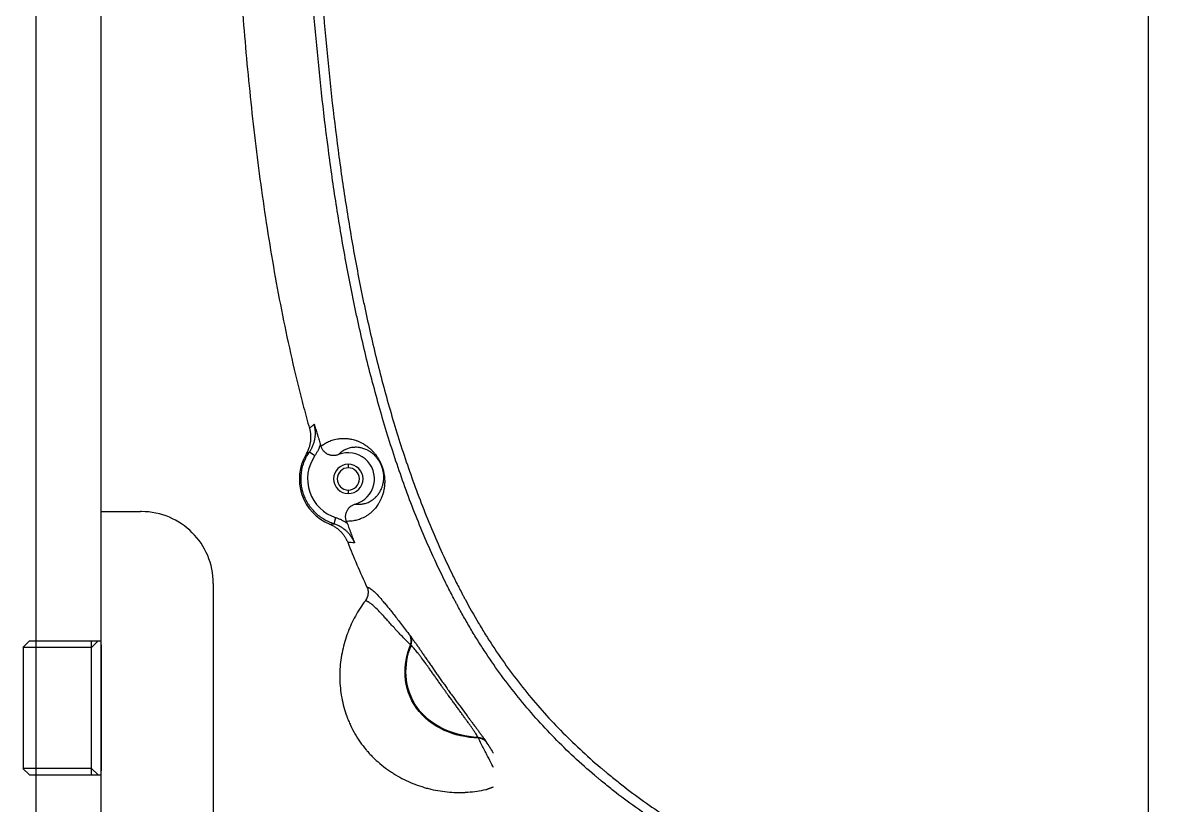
# Model space of a CAD drawing. Header units: millimetres. Extents: x -33000 to 294000, y 0 to 42408.
# Drawn here: x 136316.3 to 136490.8, y 18539.7 to 18659.3 of the extents above; entities that cross this region are included whole.
import ezdxf

# ---------------------------------------------------------------- set-up
doc = ezdxf.new("R2010")
doc.units = ezdxf.units.MM
doc.header["$LTSCALE"] = 50
doc.linetypes.add('DASHDOT', pattern=[22, 20, -1, 0, -1])
doc.layers.add('arch', color=8, linetype='Continuous')

msp = doc.modelspace()

# ---------------------------------------------------------------- linework, layer by layer
at = {"layer": 'arch'}
for p, q in [((136318.3, 20514.6), (136318.3, 18294.6)), ((136328.3, 18304.6), (136328.3, 19764.6)), ((136488.3, 19764.6), (136488.3, 18304.6))]:
    msp.add_line(p, q, dxfattribs=at)
at = {"layer": 'arch', "linetype": 'Continuous'}
for p, q in [((136360.13, 18593.73), (136360.95, 18593.16)), ((136366.05, 18591.85), (136366.05, 18591.3)), ((136366.05, 18587.9), (136366.05, 18587.35)), ((136363.87, 18582.72), (136364.17, 18583.68))]:
    msp.add_line(p, q, dxfattribs=at)
at = {"layer": 'arch', "linetype": 'DASHDOT'}
for p, q in [((136328.3, 18584.6), (136334.3, 18584.6)), ((136328.3, 18524.6), (136328.3, 18584.6)), ((136345.42, 18573.6), (136345.42, 18535.6)), ((136316.3, 18563.85), (136317.3, 18564.85)), ((136326.8, 18563.85), (136316.3, 18563.85)), ((136316.42, 18545.35), (136316.42, 18563.85)), ((136317.3, 18564.85), (136328.3, 18564.85)), ((136326.8, 18544.35), (136326.8, 18564.85)), ((136326.8, 18563.85), (136327.8, 18564.85)), ((136328.3, 18564.24), (136328.3, 18544.97)), ((136317.3, 18544.35), (136316.3, 18545.35)), ((136326.8, 18545.35), (136316.3, 18545.35)), ((136327.8, 18544.35), (136326.8, 18545.35)), ((136317.3, 18544.35), (136328.3, 18544.35))]:
    msp.add_line(p, q, dxfattribs=at)
at = {"layer": 'arch', "linetype": 'Continuous'}
for radius, start, end in [(4, 285.438, 112.0905), (7.48, 149.4671, 247.6557), (6.22, 145.1535, 252.4383), (2.25, 90, 270), (2.25, 270, 90), (1.7, 90, 270), (1.7, 270, 90)]:
    msp.add_arc((136366.05, 18589.6), radius, start, end, dxfattribs=at)
at = {"layer": 'arch', "linetype": 'DASHDOT'}
for centre, start in [((136334.3, 18573.6), 89.3526), ((136334.42, 18573.6), 0)]:
    msp.add_arc(centre, 11, start, 90, dxfattribs=at)
at = {"layer": 'arch', "linetype": 'Continuous'}
for centre, major_axis, ratio, start_param, end_param in [((136373.76, 18564.65), (-1.59, -1.21), 0.873482, 2.204426, 2.992704), ((136373.84, 18564.54), (-1.59, -1.21), 0.870637, 2.216695, 2.993954), ((136385.52, 18548.25), (1.66, 1.11), 0.873243, 0.157442, 0.851187), ((136385.61, 18548.11), (1.68, 1.09), 0.894464, 0.171508, 0.874223)]:
    msp.add_ellipse(centre, major_axis=major_axis, ratio=ratio, start_param=start_param, end_param=end_param, dxfattribs=at)
for points, knots in [([(136493.24, 18513.14), (136490.45, 18513.35), (136487.67, 18513.61), (136482.12, 18514.22), (136479.35, 18514.58), (136473.85, 18515.38), (136471.11, 18515.83), (136465.65, 18516.84), (136462.93, 18517.39), (136457.52, 18518.62), (136454.83, 18519.3), (136449.47, 18520.77), (136446.81, 18521.57), (136442.84, 18522.88), (136441.52, 18523.34), (136438.89, 18524.29), (136437.57, 18524.78), (136435.61, 18525.55), (136434.64, 18525.94), (136433.66, 18526.34), (136433.17, 18526.55), (136433.01, 18526.62), (136432.69, 18526.75), (136431.23, 18527.38), (136429.78, 18528.02), (136427.24, 18529.2), (136424.72, 18530.43), (136421.02, 18532.39), (136418.6, 18533.78), (136416.2, 18535.22), (136415.02, 18535.96), (136412.68, 18537.49), (136411.53, 18538.27), (136409.25, 18539.9), (136408.12, 18540.73), (136406.46, 18542.03), (136405.63, 18542.69), (136404.68, 18543.47), (136404.27, 18543.81), (136404, 18544.04), (136403.87, 18544.15), (136402.66, 18545.18), (136401.6, 18546.11), (136399.55, 18548.02), (136398.55, 18549), (136396.6, 18550.99), (136395.65, 18552.01), (136393.8, 18554.08), (136392.91, 18555.14), (136391.16, 18557.3), (136390.31, 18558.4), (136388.67, 18560.64), (136387.87, 18561.78), (136386.72, 18563.52), (136386.34, 18564.11), (136385.6, 18565.29), (136385.23, 18565.89), (136384.52, 18567.09), (136384.16, 18567.7), (136383.47, 18568.92), (136383.13, 18569.54), (136382.71, 18570.32), (136382.63, 18570.47), (136382.46, 18570.78), (136382.38, 18570.94), (136382.13, 18571.41), (136381.64, 18572.34), (136381.16, 18573.29), (136380.22, 18575.17), (136379.62, 18576.44), (136378.46, 18578.99), (136377.9, 18580.27), (136376.28, 18584.14), (136375.29, 18586.74), (136373.42, 18591.99), (136372.56, 18594.64), (136370.94, 18599.98), (136370.2, 18602.67), (136368.8, 18608.08), (136368.16, 18610.81), (136367.4, 18614.23), (136367.18, 18615.26), (136366.97, 18616.29), (136366.82, 18616.97), (136366.75, 18617.32), (136366.4, 18619.04), (136366.14, 18620.41), (136365.36, 18624.54), (136364.89, 18627.3), (136364.01, 18632.8), (136363.6, 18635.56), (136362.48, 18643.82), (136361.86, 18649.34), (136361.06, 18657.61), (136360.82, 18660.37), (136360.39, 18665.89), (136360.2, 18668.65), (136359.69, 18676.93), (136359.21, 18687.97), (136359.07, 18699.03), (136359.06, 18710.08), (136359.14, 18715.61), (136359.45, 18726.68), (136359.69, 18732.21), (136360.19, 18740.52), (136360.38, 18743.29), (136360.82, 18748.82), (136361.06, 18751.59), (136361.59, 18757.13), (136361.88, 18759.9), (136362.36, 18764.06), (136362.53, 18765.45), (136362.87, 18768.22), (136363.05, 18769.61), (136364, 18776.54), (136364.87, 18782.06), (136366.42, 18790.28), (136366.97, 18793.01), (136368.17, 18798.45), (136368.81, 18801.17), (136370.2, 18806.56), (136370.95, 18809.25), (136372.57, 18814.6), (136373.43, 18817.26), (136374.49, 18820.23), (136374.61, 18820.56), (136374.85, 18821.22), (136374.97, 18821.55), (136375.33, 18822.54), (136376.08, 18824.5), (136376.86, 18826.45), (136378.48, 18830.31), (136379.63, 18832.85), (136381.18, 18835.96), (136381.49, 18836.58), (136382.13, 18837.82), (136382.46, 18838.43), (136383.45, 18840.27), (136384.14, 18841.48), (136385.21, 18843.27), (136385.57, 18843.87), (136386.31, 18845.05), (136386.69, 18845.64), (136387.84, 18847.39), (136388.64, 18848.54), (136389.89, 18850.24), (136390.31, 18850.8), (136390.85, 18851.5), (136390.96, 18851.64), (136391.17, 18851.92), (136391.5, 18852.33), (136392.71, 18853.84), (136393.85, 18855.18), (136395.71, 18857.26), (136396.66, 18858.28), (136398.6, 18860.26), (136399.6, 18861.23), (136401.63, 18863.12), (136402.66, 18864.04), (136404.78, 18865.84), (136405.85, 18866.71), (136408.04, 18868.42), (136409.16, 18869.25), (136411.43, 18870.87), (136412.58, 18871.66), (136414.33, 18872.81), (136415.22, 18873.37), (136416.26, 18874.02), (136416.71, 18874.3), (136417.01, 18874.48), (136417.16, 18874.57), (136418.52, 18875.39), (136419.74, 18876.09), (136422.19, 18877.44), (136424.65, 18878.75), (136427.16, 18879.97), (136430.94, 18881.73), (136433.49, 18882.82), (136438.65, 18884.86), (136441.26, 18885.8), (136446.54, 18887.55), (136449.2, 18888.36), (136453.23, 18889.48), (136454.58, 18889.84), (136456.62, 18890.35), (136457.3, 18890.52), (136458.32, 18890.76), (136458.66, 18890.84), (136459.34, 18891), (136461.05, 18891.4), (136462.76, 18891.77), (136464.82, 18892.19), (136465.51, 18892.33), (136466.88, 18892.6), (136467.57, 18892.73), (136471.01, 18893.37), (136473.78, 18893.82), (136479.31, 18894.63), (136482.09, 18894.98), (136486.27, 18895.44), (136487.66, 18895.59), (136490.45, 18895.85), (136491.85, 18895.97), (136493.24, 18896.08)], [0, 0, 0, 0, 0.015625, 0.015625, 0.03125, 0.03125, 0.046875, 0.046875, 0.0625, 0.0625, 0.078125, 0.078125, 0.09375, 0.09375, 0.101562, 0.101562, 0.109375, 0.109375, 0.113281, 0.115234, 0.115234, 0.116211, 0.116211, 0.117187, 0.125, 0.125, 0.132812, 0.140625, 0.148437, 0.148437, 0.15625, 0.15625, 0.164062, 0.164062, 0.171875, 0.171875, 0.175781, 0.177734, 0.178711, 0.178711, 0.179687, 0.179687, 0.1875, 0.1875, 0.195312, 0.195312, 0.203125, 0.203125, 0.210937, 0.210937, 0.21875, 0.21875, 0.226562, 0.226562, 0.230469, 0.230469, 0.234375, 0.234375, 0.238281, 0.238281, 0.242187, 0.242187, 0.243164, 0.243164, 0.244141, 0.244141, 0.246094, 0.25, 0.25, 0.257812, 0.257812, 0.265625, 0.265625, 0.28125, 0.28125, 0.296875, 0.296875, 0.3125, 0.3125, 0.328125, 0.328125, 0.332031, 0.333984, 0.333984, 0.335937, 0.335937, 0.34375, 0.34375, 0.359375, 0.359375, 0.375, 0.375, 0.40625, 0.40625, 0.421875, 0.421875, 0.4375, 0.4375, 0.46875, 0.5, 0.5, 0.53125, 0.53125, 0.5625, 0.5625, 0.578125, 0.578125, 0.59375, 0.59375, 0.609375, 0.609375, 0.617187, 0.617187, 0.625, 0.625, 0.65625, 0.65625, 0.671875, 0.671875, 0.6875, 0.6875, 0.703125, 0.703125, 0.71875, 0.71875, 0.720703, 0.720703, 0.722656, 0.722656, 0.726562, 0.734375, 0.734375, 0.75, 0.75, 0.753906, 0.753906, 0.757812, 0.757812, 0.765625, 0.765625, 0.769531, 0.769531, 0.773437, 0.773437, 0.78125, 0.78125, 0.785156, 0.785156, 0.786133, 0.786133, 0.787109, 0.789062, 0.796875, 0.796875, 0.804687, 0.804687, 0.8125, 0.8125, 0.820312, 0.820312, 0.828125, 0.828125, 0.835937, 0.835937, 0.84375, 0.84375, 0.847656, 0.849609, 0.850586, 0.850586, 0.851562, 0.851562, 0.859375, 0.859375, 0.867187, 0.875, 0.875, 0.890625, 0.890625, 0.90625, 0.90625, 0.921875, 0.921875, 0.929687, 0.929687, 0.933594, 0.933594, 0.935547, 0.935547, 0.9375, 0.945312, 0.945312, 0.949219, 0.949219, 0.953125, 0.953125, 0.96875, 0.96875, 0.984375, 0.984375, 0.992187, 0.992187, 1, 1, 1, 1]), ([(136493.36, 18894.58), (136490.59, 18894.37), (136487.82, 18894.11), (136482.31, 18893.5), (136479.56, 18893.15), (136474.08, 18892.35), (136471.35, 18891.91), (136465.91, 18890.9), (136463.2, 18890.35), (136457.8, 18889.12), (136455.11, 18888.44), (136451.09, 18887.33), (136449.76, 18886.95), (136448.09, 18886.44), (136447.76, 18886.34), (136447.09, 18886.14), (136446.1, 18885.82), (136445.11, 18885.5), (136441.81, 18884.41), (136439.2, 18883.47), (136434.04, 18881.44), (136431.5, 18880.35), (136427.74, 18878.59), (136425.25, 18877.38), (136422.79, 18876.08), (136420.36, 18874.73), (136419.16, 18874.03), (136417.81, 18873.22), (136417.66, 18873.13), (136417.36, 18872.95), (136416.92, 18872.68), (136415.88, 18872.03), (136415.01, 18871.47), (136413.27, 18870.33), (136412.13, 18869.54), (136409.88, 18867.94), (136408.78, 18867.11), (136406.61, 18865.41), (136405.54, 18864.54), (136403.45, 18862.76), (136402.43, 18861.84), (136400.42, 18859.96), (136399.44, 18859), (136397.51, 18857.03), (136396.57, 18856.02), (136394.73, 18853.94), (136393.84, 18852.88), (136392.74, 18851.52), (136392.53, 18851.25), (136392.2, 18850.83), (136392.1, 18850.7), (136391.88, 18850.42), (136391.35, 18849.73), (136390.83, 18849.03), (136389.6, 18847.34), (136388.81, 18846.19), (136387.3, 18843.87), (136386.57, 18842.7), (136385.17, 18840.32), (136384.5, 18839.11), (136383.19, 18836.68), (136382.56, 18835.46), (136380.74, 18831.74), (136379.6, 18829.22), (136378.01, 18825.39), (136377.24, 18823.45), (136376.51, 18821.5), (136376.21, 18820.68), (136376.15, 18820.52), (136376.03, 18820.19), (136375.86, 18819.7), (136375.68, 18819.21), (136374.65, 18816.26), (136373.79, 18813.62), (136372.2, 18808.32), (136371.47, 18805.65), (136370.1, 18800.29), (136369.47, 18797.6), (136368.29, 18792.21), (136367.75, 18789.5), (136366.74, 18784.06), (136366.03, 18779.97), (136365.3, 18775.17), (136364.96, 18772.77), (136364.81, 18771.74), (136364.72, 18771.05), (136364.67, 18770.71), (136364.26, 18767.62), (136363.58, 18762.12), (136363, 18756.63), (136362.48, 18751.13), (136362.24, 18748.39), (136361.81, 18742.9), (136361.63, 18740.15), (136361.13, 18731.92), (136360.9, 18726.43), (136360.59, 18715.46), (136360.52, 18709.98), (136360.52, 18699.02), (136360.59, 18693.54), (136360.9, 18682.58), (136361.14, 18677.11), (136361.64, 18668.89), (136361.83, 18666.16), (136362.25, 18660.69), (136362.49, 18657.95), (136363.28, 18649.75), (136363.89, 18644.28), (136365, 18636.09), (136365.4, 18633.35), (136366.27, 18627.89), (136366.73, 18625.16), (136367.5, 18621.07), (136367.76, 18619.71), (136368.1, 18618), (136368.17, 18617.66), (136368.31, 18616.98), (136368.53, 18615.96), (136369.33, 18612.22), (136370.12, 18608.84), (136371.49, 18603.47), (136372.23, 18600.8), (136373.82, 18595.5), (136374.67, 18592.88), (136376.51, 18587.66), (136377.49, 18585.08), (136379.08, 18581.24), (136380.18, 18578.7), (136381.37, 18576.18), (136382.29, 18574.31), (136382.76, 18573.37), (136383.33, 18572.29), (136383.57, 18571.82), (136383.74, 18571.52), (136383.82, 18571.36), (136384.56, 18569.97), (136385.25, 18568.76), (136386.31, 18566.96), (136386.67, 18566.37), (136387.4, 18565.19), (136387.77, 18564.61), (136388.91, 18562.87), (136389.7, 18561.74), (136391.32, 18559.51), (136392.16, 18558.42), (136393.88, 18556.27), (136394.77, 18555.22), (136396.6, 18553.16), (136397.54, 18552.15), (136399.47, 18550.18), (136400.46, 18549.21), (136402.49, 18547.31), (136403.53, 18546.38), (136404.73, 18545.36), (136404.87, 18545.25), (136405.13, 18545.02), (136405.27, 18544.91), (136405.67, 18544.57), (136406.48, 18543.91), (136407.3, 18543.26), (136408.95, 18541.97), (136410.07, 18541.14), (136412.33, 18539.53), (136413.47, 18538.75), (136415.79, 18537.23), (136416.96, 18536.5), (136419.34, 18535.07), (136421.73, 18533.69), (136425.41, 18531.75), (136427.91, 18530.54), (136430.43, 18529.37), (136431.7, 18528.8), (136433.15, 18528.18), (136433.31, 18528.11), (136433.63, 18527.98), (136433.79, 18527.91), (136434.27, 18527.71), (136435.24, 18527.31), (136436.21, 18526.92), (136438.16, 18526.16), (136439.46, 18525.67), (136442.07, 18524.73), (136443.37, 18524.28), (136447.31, 18522.98), (136449.95, 18522.19), (136455.26, 18520.73), (136457.93, 18520.06), (136463.3, 18518.85), (136465.99, 18518.29), (136471.41, 18517.3), (136474.13, 18516.85), (136479.59, 18516.06), (136482.33, 18515.71), (136487.83, 18515.1), (136490.59, 18514.84), (136493.36, 18514.63)], [0, 0, 0, 0, 0.015625, 0.015625, 0.03125, 0.03125, 0.046875, 0.046875, 0.0625, 0.0625, 0.078125, 0.078125, 0.085938, 0.085938, 0.087891, 0.087891, 0.089844, 0.09375, 0.09375, 0.109375, 0.109375, 0.125, 0.125, 0.132812, 0.140625, 0.140625, 0.148437, 0.148437, 0.149414, 0.149414, 0.150391, 0.152344, 0.15625, 0.15625, 0.164062, 0.164062, 0.171875, 0.171875, 0.179687, 0.179687, 0.1875, 0.1875, 0.195312, 0.195312, 0.203125, 0.203125, 0.210938, 0.210938, 0.212891, 0.212891, 0.213867, 0.213867, 0.214844, 0.21875, 0.21875, 0.226563, 0.226563, 0.234375, 0.234375, 0.242188, 0.242188, 0.25, 0.25, 0.265625, 0.265625, 0.273438, 0.277344, 0.277344, 0.27832, 0.27832, 0.279297, 0.28125, 0.28125, 0.296875, 0.296875, 0.3125, 0.3125, 0.328125, 0.328125, 0.34375, 0.34375, 0.359375, 0.367188, 0.371094, 0.373047, 0.373047, 0.375, 0.375, 0.390625, 0.40625, 0.40625, 0.421875, 0.421875, 0.4375, 0.4375, 0.46875, 0.46875, 0.5, 0.5, 0.53125, 0.53125, 0.5625, 0.5625, 0.578125, 0.578125, 0.59375, 0.59375, 0.625, 0.625, 0.640625, 0.640625, 0.65625, 0.65625, 0.664063, 0.664063, 0.666016, 0.666016, 0.667969, 0.671875, 0.6875, 0.6875, 0.703125, 0.703125, 0.71875, 0.71875, 0.734375, 0.734375, 0.742188, 0.75, 0.75, 0.753906, 0.755859, 0.756836, 0.756836, 0.757813, 0.757813, 0.765625, 0.765625, 0.769531, 0.769531, 0.773438, 0.773438, 0.78125, 0.78125, 0.789063, 0.789063, 0.796875, 0.796875, 0.804688, 0.804688, 0.8125, 0.8125, 0.820313, 0.820313, 0.821289, 0.821289, 0.822266, 0.822266, 0.824219, 0.828125, 0.828125, 0.835938, 0.835938, 0.84375, 0.84375, 0.851563, 0.851563, 0.859375, 0.867188, 0.875, 0.875, 0.882813, 0.882813, 0.883789, 0.883789, 0.884766, 0.884766, 0.886719, 0.890625, 0.890625, 0.898438, 0.898438, 0.90625, 0.90625, 0.921875, 0.921875, 0.9375, 0.9375, 0.953125, 0.953125, 0.96875, 0.96875, 0.984375, 0.984375, 1, 1, 1, 1]), ([(136360.11, 18811.9), (136359.81, 18810.81), (136359.51, 18809.72), (136358.93, 18807.53), (136358.66, 18806.43), (136357.84, 18803.14), (136357.33, 18800.94), (136356.38, 18796.53), (136355.93, 18794.32), (136355.08, 18789.9), (136354.29, 18785.47), (136353.59, 18781.02), (136352.93, 18776.57), (136352.62, 18774.34), (136351.75, 18767.65), (136351.25, 18763.18), (136350.59, 18756.46), (136350.38, 18754.22), (136350, 18749.73), (136349.83, 18747.49), (136349.51, 18742.99), (136349.36, 18740.74), (136349.1, 18736.24), (136348.98, 18733.98), (136348.83, 18730.6), (136348.79, 18729.47), (136348.7, 18727.21), (136348.66, 18726.09), (136348.55, 18722.7), (136348.49, 18720.44), (136348.42, 18717.05), (136348.4, 18715.92), (136348.36, 18713.66), (136348.32, 18710.28), (136348.3, 18706.89), (136348.3, 18700.11), (136348.34, 18695.6), (136348.49, 18688.83), (136348.55, 18686.57), (136348.69, 18682.06), (136348.87, 18677.54), (136349.1, 18673.03), (136349.29, 18669.65), (136349.36, 18668.52), (136349.51, 18666.27), (136349.58, 18665.14), (136349.82, 18661.76), (136350, 18659.51), (136350.38, 18655.02), (136350.59, 18652.77), (136351.25, 18646.05), (136351.75, 18641.57), (136352.62, 18634.87), (136352.93, 18632.64), (136353.59, 18628.19), (136354.29, 18623.74), (136355.08, 18619.31), (136355.93, 18614.89), (136356.38, 18612.68), (136357.34, 18608.27), (136357.84, 18606.07), (136358.66, 18602.78), (136358.94, 18601.68), (136359.51, 18599.49), (136359.81, 18598.4), (136360.12, 18597.31)], [0, 0, 0, 0, 0.015625, 0.015625, 0.03125, 0.03125, 0.0625, 0.0625, 0.09375, 0.09375, 0.125, 0.15625, 0.15625, 0.1875, 0.1875, 0.25, 0.25, 0.28125, 0.28125, 0.3125, 0.3125, 0.34375, 0.34375, 0.375, 0.375, 0.390625, 0.390625, 0.40625, 0.40625, 0.4375, 0.4375, 0.453125, 0.453125, 0.46875, 0.5, 0.5, 0.5625, 0.5625, 0.59375, 0.59375, 0.625, 0.65625, 0.65625, 0.671875, 0.671875, 0.6875, 0.6875, 0.71875, 0.71875, 0.75, 0.75, 0.8125, 0.8125, 0.84375, 0.84375, 0.875, 0.90625, 0.90625, 0.9375, 0.9375, 0.96875, 0.96875, 0.984375, 0.984375, 1, 1, 1, 1]), ([(136360.12, 18597.31), (136360.16, 18597.14), (136360.2, 18596.98), (136360.26, 18596.65), (136360.3, 18596.31), (136360.3, 18595.98), (136360.3, 18595.77), (136360.3, 18595.73), (136360.29, 18595.64), (136360.29, 18595.6), (136360.28, 18595.47), (136360.27, 18595.39), (136360.24, 18595.14), (136360.18, 18594.81), (136360.08, 18594.49), (136360, 18594.25), (136359.97, 18594.17), (136359.92, 18594.05), (136359.91, 18594.01), (136359.87, 18593.93), (136359.86, 18593.89), (136359.77, 18593.7), (136359.69, 18593.55), (136359.6, 18593.41)], [0, 0, 0, 0, 0.125, 0.125, 0.25, 0.375, 0.375, 0.40625, 0.40625, 0.4375, 0.4375, 0.5, 0.5, 0.625, 0.75, 0.75, 0.8125, 0.8125, 0.84375, 0.84375, 0.875, 0.875, 1, 1, 1, 1]), ([(136360.12, 18597.31), (136360.18, 18597.37), (136360.24, 18597.43), (136360.36, 18597.54), (136360.42, 18597.59), (136360.6, 18597.75), (136360.72, 18597.85), (136360.84, 18597.95)], [0, 0, 0, 0, 0.25, 0.25, 0.5, 0.5, 1, 1, 1, 1]), ([(136360.13, 18593.73), (136360.23, 18593.88), (136360.33, 18594.04), (136360.5, 18594.36), (136360.58, 18594.52), (136360.72, 18594.86), (136360.78, 18595.04), (136360.85, 18595.26), (136360.86, 18595.31), (136360.88, 18595.4), (136360.91, 18595.53), (136360.94, 18595.67), (136360.99, 18595.94), (136361.01, 18596.12), (136361.03, 18596.49), (136361.03, 18596.67), (136361.02, 18596.9), (136361.01, 18596.95), (136361.01, 18597.04), (136360.99, 18597.18), (136360.97, 18597.32), (136360.93, 18597.59), (136360.89, 18597.77), (136360.84, 18597.95)], [0, 0, 0, 0, 0.125, 0.125, 0.25, 0.25, 0.375, 0.375, 0.40625, 0.40625, 0.4375, 0.5, 0.5, 0.625, 0.625, 0.75, 0.75, 0.78125, 0.78125, 0.8125, 0.875, 0.875, 1, 1, 1, 1]), ([(136360.84, 18597.95), (136360.84, 18597.93), (136360.85, 18597.92), (136360.86, 18597.89), (136360.87, 18597.84), (136360.9, 18597.74), (136360.93, 18597.64), (136360.99, 18597.46), (136361.03, 18597.34), (136361.14, 18596.97), (136361.22, 18596.72), (136361.32, 18596.4), (136361.34, 18596.34), (136361.38, 18596.21), (136361.4, 18596.15), (136361.46, 18595.95), (136361.5, 18595.83), (136361.58, 18595.56), (136361.62, 18595.43), (136361.7, 18595.17), (136361.74, 18595.03), (136361.78, 18594.9)], [0, 0, 0, 0, 0.015625, 0.015625, 0.03125, 0.0625, 0.125, 0.125, 0.25, 0.25, 0.5, 0.5, 0.5625, 0.5625, 0.625, 0.625, 0.75, 0.75, 0.875, 0.875, 1, 1, 1, 1]), ([(136361.88, 18594.58), (136361.96, 18594.65), (136362.05, 18594.72), (136362.24, 18594.85), (136362.33, 18594.91), (136362.52, 18595.03), (136362.62, 18595.09), (136362.83, 18595.2), (136362.93, 18595.25), (136363.15, 18595.35), (136363.27, 18595.4), (136363.51, 18595.49), (136363.63, 18595.53), (136363.89, 18595.61), (136364.03, 18595.65), (136364.31, 18595.71), (136364.46, 18595.73), (136364.7, 18595.76), (136364.78, 18595.77), (136364.94, 18595.79), (136365.03, 18595.79), (136365.29, 18595.8), (136365.47, 18595.8), (136365.76, 18595.78), (136365.86, 18595.77), (136366.06, 18595.75), (136366.16, 18595.74), (136366.38, 18595.7), (136366.49, 18595.68), (136366.72, 18595.63), (136366.84, 18595.6), (136367.08, 18595.53), (136367.21, 18595.49), (136367.4, 18595.42), (136367.47, 18595.39), (136367.61, 18595.34), (136367.68, 18595.31), (136367.89, 18595.21), (136368.03, 18595.14), (136368.26, 18595.02), (136368.34, 18594.97), (136368.5, 18594.87), (136368.58, 18594.82), (136368.75, 18594.71), (136368.84, 18594.65), (136369.01, 18594.52), (136369.1, 18594.45), (136369.24, 18594.34), (136369.29, 18594.29), (136369.39, 18594.21), (136369.43, 18594.17), (136369.53, 18594.07), (136369.58, 18594.03), (136369.69, 18593.92), (136369.74, 18593.87), (136369.82, 18593.78), (136369.85, 18593.76), (136369.9, 18593.69), (136369.93, 18593.66), (136370.01, 18593.57), (136370.07, 18593.5), (136370.19, 18593.35), (136370.25, 18593.28), (136370.34, 18593.15), (136370.37, 18593.1), (136370.44, 18593.01), (136370.47, 18592.96), (136370.54, 18592.86), (136370.57, 18592.81), (136370.64, 18592.7), (136370.68, 18592.64), (136370.75, 18592.51), (136370.79, 18592.44), (136370.83, 18592.36), (136370.84, 18592.34), (136370.86, 18592.3), (136370.87, 18592.28), (136370.9, 18592.22), (136370.92, 18592.18), (136370.96, 18592.1), (136370.98, 18592.06), (136371.02, 18591.97), (136371.04, 18591.93), (136371.07, 18591.86), (136371.08, 18591.83), (136371.1, 18591.78), (136371.11, 18591.76), (136371.14, 18591.68), (136371.16, 18591.63), (136371.19, 18591.55), (136371.2, 18591.53), (136371.22, 18591.47), (136371.23, 18591.45), (136371.26, 18591.36), (136371.3, 18591.26), (136371.33, 18591.15), (136371.35, 18591.08), (136371.35, 18591.07), (136371.36, 18591.04), (136371.37, 18591), (136371.38, 18590.97), (136371.4, 18590.89), (136371.42, 18590.84), (136371.43, 18590.77), (136371.44, 18590.74), (136371.45, 18590.7), (136371.45, 18590.67), (136371.47, 18590.61), (136371.48, 18590.56), (136371.5, 18590.48), (136371.5, 18590.43), (136371.53, 18590.31), (136371.54, 18590.24), (136371.55, 18590.15), (136371.55, 18590.13), (136371.56, 18590.09), (136371.56, 18590.07), (136371.57, 18590.02), (136371.57, 18589.99), (136371.58, 18589.89), (136371.59, 18589.82), (136371.6, 18589.7), (136371.6, 18589.65), (136371.61, 18589.53), (136371.61, 18589.48), (136371.62, 18589.37), (136371.62, 18589.32), (136371.62, 18589.18), (136371.62, 18589.08), (136371.61, 18588.95), (136371.61, 18588.91), (136371.61, 18588.82), (136371.61, 18588.78), (136371.6, 18588.66), (136371.59, 18588.58), (136371.57, 18588.43), (136371.57, 18588.36), (136371.54, 18588.16), (136371.52, 18588.03), (136371.47, 18587.79), (136371.44, 18587.68), (136371.39, 18587.46), (136371.36, 18587.36), (136371.3, 18587.17), (136371.27, 18587.08), (136371.21, 18586.9), (136371.18, 18586.82), (136371.11, 18586.66), (136371.08, 18586.58), (136371.01, 18586.43), (136370.98, 18586.36), (136370.91, 18586.22), (136370.87, 18586.15), (136370.77, 18585.96), (136370.7, 18585.84), (136370.55, 18585.62), (136370.48, 18585.52), (136370.34, 18585.32), (136370.27, 18585.23), (136370.12, 18585.05), (136370.05, 18584.97), (136369.91, 18584.82), (136369.84, 18584.74), (136369.69, 18584.6), (136369.62, 18584.54), (136369.41, 18584.35), (136369.27, 18584.24), (136368.99, 18584.04), (136368.86, 18583.95), (136368.59, 18583.79), (136368.45, 18583.72), (136368.19, 18583.6), (136368.06, 18583.54), (136367.81, 18583.44), (136367.68, 18583.39), (136367.43, 18583.32), (136367.31, 18583.29), (136367.07, 18583.23), (136366.95, 18583.2), (136366.71, 18583.17), (136366.47, 18583.13), (136366.12, 18583.11), (136365.89, 18583.11), (136365.77, 18583.11)], [0, 0, 0, 0, 0.03125, 0.03125, 0.0625, 0.0625, 0.09375, 0.09375, 0.125, 0.125, 0.15625, 0.15625, 0.1875, 0.1875, 0.21875, 0.21875, 0.25, 0.25, 0.265625, 0.265625, 0.28125, 0.28125, 0.3125, 0.3125, 0.328125, 0.328125, 0.34375, 0.34375, 0.359375, 0.359375, 0.375, 0.375, 0.390625, 0.390625, 0.398438, 0.398438, 0.40625, 0.40625, 0.421875, 0.421875, 0.429688, 0.429688, 0.4375, 0.4375, 0.445313, 0.445313, 0.453125, 0.453125, 0.457031, 0.457031, 0.460938, 0.460938, 0.464844, 0.464844, 0.46875, 0.46875, 0.470703, 0.470703, 0.472656, 0.472656, 0.476563, 0.476563, 0.480469, 0.480469, 0.482422, 0.482422, 0.484375, 0.484375, 0.486328, 0.486328, 0.488281, 0.488281, 0.490234, 0.490234, 0.490723, 0.490723, 0.491211, 0.491211, 0.492188, 0.492188, 0.493164, 0.493164, 0.494141, 0.494141, 0.494629, 0.494629, 0.495117, 0.495117, 0.496094, 0.496094, 0.496582, 0.496582, 0.49707, 0.49707, 0.498047, 0.499023, 0.499023, 0.499268, 0.499268, 0.499512, 0.5, 0.5, 0.500977, 0.500977, 0.501465, 0.501465, 0.501953, 0.501953, 0.50293, 0.50293, 0.503906, 0.503906, 0.505859, 0.505859, 0.506348, 0.506348, 0.506836, 0.506836, 0.507813, 0.507813, 0.509766, 0.509766, 0.511719, 0.511719, 0.513672, 0.513672, 0.515625, 0.515625, 0.519531, 0.519531, 0.521484, 0.521484, 0.523438, 0.523438, 0.527344, 0.527344, 0.53125, 0.53125, 0.539063, 0.539063, 0.546875, 0.546875, 0.554688, 0.554688, 0.5625, 0.5625, 0.570313, 0.570313, 0.578125, 0.578125, 0.585938, 0.585938, 0.59375, 0.59375, 0.609375, 0.609375, 0.625, 0.625, 0.640625, 0.640625, 0.65625, 0.65625, 0.671875, 0.671875, 0.6875, 0.6875, 0.71875, 0.71875, 0.75, 0.75, 0.78125, 0.78125, 0.8125, 0.8125, 0.84375, 0.84375, 0.875, 0.875, 0.90625, 0.90625, 0.9375, 0.96875, 1, 1, 1, 1]), ([(136363.87, 18582.72), (136363.6, 18582.81), (136363.34, 18582.91), (136362.83, 18583.14), (136362.58, 18583.27), (136362.22, 18583.49), (136362.1, 18583.56), (136361.92, 18583.68), (136361.87, 18583.72), (136361.75, 18583.81), (136361.69, 18583.85), (136361.41, 18584.06), (136361.2, 18584.25), (136360.8, 18584.64), (136360.61, 18584.85), (136360.35, 18585.18), (136360.26, 18585.29), (136360.14, 18585.46), (136360.1, 18585.52), (136360.02, 18585.64), (136359.98, 18585.7), (136359.79, 18586), (136359.66, 18586.24), (136359.41, 18586.75), (136359.31, 18587.01), (136359.17, 18587.41), (136359.13, 18587.54), (136359.07, 18587.75), (136359.06, 18587.81), (136359.02, 18587.95), (136359.01, 18588.02), (136358.93, 18588.37), (136358.89, 18588.64), (136358.84, 18589.2), (136358.83, 18589.48), (136358.84, 18589.9), (136358.84, 18590.04), (136358.86, 18590.22), (136358.86, 18590.26), (136358.87, 18590.33), (136358.88, 18590.43), (136358.89, 18590.54), (136358.94, 18590.89), (136359.05, 18591.44), (136359.22, 18591.97), (136359.35, 18592.3), (136359.38, 18592.36), (136359.43, 18592.49), (136359.46, 18592.56), (136359.55, 18592.75), (136359.62, 18592.88), (136359.82, 18593.25), (136359.96, 18593.49), (136360.13, 18593.73)], [0, 0, 0, 0, 0.0625, 0.0625, 0.125, 0.125, 0.15625, 0.15625, 0.171875, 0.171875, 0.1875, 0.1875, 0.25, 0.25, 0.3125, 0.3125, 0.34375, 0.34375, 0.359375, 0.359375, 0.375, 0.375, 0.4375, 0.4375, 0.5, 0.5, 0.53125, 0.53125, 0.546875, 0.546875, 0.5625, 0.5625, 0.625, 0.625, 0.6875, 0.6875, 0.71875, 0.71875, 0.726562, 0.726562, 0.734375, 0.75, 0.75, 0.8125, 0.875, 0.875, 0.890625, 0.890625, 0.90625, 0.90625, 0.9375, 0.9375, 1, 1, 1, 1]), ([(136360.13, 18593.73), (136360.04, 18593.68), (136359.95, 18593.63), (136359.82, 18593.55), (136359.78, 18593.53), (136359.69, 18593.47), (136359.65, 18593.44), (136359.6, 18593.41)], [0, 0, 0, 0, 0.5, 0.5, 0.75, 0.75, 1, 1, 1, 1]), ([(136364.54, 18593.31), (136364.48, 18593.28), (136364.35, 18593.24), (136364.15, 18593.19), (136364.01, 18593.17), (136363.9, 18593.17), (136363.87, 18593.16), (136363.8, 18593.16), (136363.77, 18593.16), (136363.66, 18593.17), (136363.52, 18593.18), (136363.39, 18593.2), (136363.29, 18593.23), (136363.25, 18593.24), (136363.19, 18593.26), (136363.15, 18593.27), (136363.06, 18593.3), (136362.93, 18593.35), (136362.81, 18593.42), (136362.72, 18593.47), (136362.69, 18593.49), (136362.63, 18593.53), (136362.6, 18593.55), (136362.52, 18593.62), (136362.41, 18593.71), (136362.27, 18593.86), (136362.19, 18593.97), (136362.11, 18594.08), (136362.07, 18594.14), (136362, 18594.26), (136361.94, 18594.39), (136361.9, 18594.52), (136361.88, 18594.58)], [0, 0, 0, 0, 0.0625, 0.125, 0.1875, 0.1875, 0.21875, 0.21875, 0.25, 0.25, 0.3125, 0.375, 0.375, 0.40625, 0.40625, 0.4375, 0.4375, 0.5, 0.5625, 0.5625, 0.59375, 0.59375, 0.625, 0.625, 0.6875, 0.75, 0.8125, 0.8125, 0.875, 0.875, 0.9375, 1, 1, 1, 1]), ([(136366.88, 18594.42), (136366.82, 18594.41), (136366.76, 18594.41), (136366.58, 18594.39), (136366.47, 18594.37), (136366.25, 18594.32), (136366.15, 18594.29), (136365.95, 18594.23), (136365.86, 18594.19), (136365.68, 18594.12), (136365.6, 18594.08), (136365.44, 18594), (136365.36, 18593.96), (136365.22, 18593.87), (136365.15, 18593.82), (136365.01, 18593.73), (136364.88, 18593.63), (136364.77, 18593.53), (136364.65, 18593.42), (136364.6, 18593.37), (136364.54, 18593.31)], [0, 0, 0, 0, 0.048626, 0.048626, 0.154334, 0.154334, 0.260042, 0.260042, 0.36575, 0.36575, 0.471459, 0.471459, 0.577167, 0.577167, 0.682875, 0.682875, 0.788583, 0.894292, 0.894292, 1, 1, 1, 1]), ([(136370.24, 18586.8), (136370.26, 18586.83), (136370.29, 18586.86), (136370.38, 18586.95), (136370.43, 18587.01), (136370.54, 18587.14), (136370.6, 18587.21), (136370.71, 18587.36), (136370.77, 18587.44), (136370.85, 18587.57), (136370.87, 18587.62), (136370.93, 18587.71), (136370.96, 18587.76), (136371.04, 18587.92), (136371.09, 18588.03), (136371.16, 18588.21), (136371.19, 18588.27), (136371.24, 18588.41), (136371.26, 18588.48), (136371.31, 18588.62), (136371.33, 18588.7), (136371.37, 18588.87), (136371.39, 18588.96), (136371.41, 18589.1), (136371.42, 18589.15), (136371.44, 18589.25), (136371.45, 18589.31), (136371.46, 18589.42), (136371.46, 18589.48), (136371.47, 18589.57), (136371.47, 18589.6), (136371.48, 18589.67), (136371.48, 18589.7), (136371.48, 18589.81), (136371.48, 18589.88), (136371.48, 18590), (136371.48, 18590.04), (136371.47, 18590.13), (136371.47, 18590.17), (136371.46, 18590.27), (136371.46, 18590.31), (136371.45, 18590.39), (136371.45, 18590.42), (136371.44, 18590.48), (136371.44, 18590.51), (136371.43, 18590.57), (136371.42, 18590.6), (136371.41, 18590.66), (136371.4, 18590.7), (136371.39, 18590.77), (136371.38, 18590.81), (136371.37, 18590.87), (136371.37, 18590.89), (136371.36, 18590.93), (136371.35, 18590.95), (136371.34, 18591.01), (136371.32, 18591.06), (136371.31, 18591.12), (136371.3, 18591.13), (136371.3, 18591.16), (136371.29, 18591.17), (136371.28, 18591.21), (136371.27, 18591.26), (136371.25, 18591.31), (136371.24, 18591.35), (136371.23, 18591.37), (136371.22, 18591.39), (136371.22, 18591.41), (136371.21, 18591.43), (136371.2, 18591.45), (136371.19, 18591.47), (136371.18, 18591.51), (136371.16, 18591.55), (136371.15, 18591.59), (136371.15, 18591.6), (136371.14, 18591.62), (136371.13, 18591.64), (136371.12, 18591.67), (136371.11, 18591.69), (136371.08, 18591.76), (136371.06, 18591.8), (136371.02, 18591.88), (136371.01, 18591.91), (136370.98, 18591.97), (136370.97, 18591.98), (136370.96, 18592.01), (136370.95, 18592.03), (136370.93, 18592.06), (136370.92, 18592.08), (136370.91, 18592.11), (136370.9, 18592.12), (136370.88, 18592.16), (136370.86, 18592.19), (136370.82, 18592.27), (136370.79, 18592.31), (136370.73, 18592.4), (136370.7, 18592.44), (136370.65, 18592.52), (136370.63, 18592.56), (136370.58, 18592.63), (136370.55, 18592.66), (136370.5, 18592.72), (136370.48, 18592.75), (136370.41, 18592.84), (136370.37, 18592.89), (136370.3, 18592.97), (136370.28, 18592.99), (136370.24, 18593.04), (136370.22, 18593.06), (136370.15, 18593.12), (136370.11, 18593.17), (136370.04, 18593.24), (136370, 18593.28), (136369.92, 18593.35), (136369.89, 18593.38), (136369.81, 18593.44), (136369.74, 18593.5), (136369.67, 18593.55), (136369.57, 18593.63), (136369.5, 18593.68), (136369.38, 18593.76), (136369.31, 18593.8), (136369.19, 18593.87), (136369.13, 18593.91), (136369.02, 18593.97), (136368.96, 18594), (136368.79, 18594.08), (136368.69, 18594.12), (136368.48, 18594.2), (136368.39, 18594.23), (136368.2, 18594.29), (136368.11, 18594.31), (136367.93, 18594.35), (136367.85, 18594.37), (136367.68, 18594.39), (136367.6, 18594.4), (136367.37, 18594.43), (136367.23, 18594.43), (136367.02, 18594.43), (136366.95, 18594.42), (136366.88, 18594.42)], [0, 0, 0, 0, 0.023829, 0.023829, 0.06804, 0.06804, 0.112251, 0.112251, 0.156461, 0.156461, 0.178567, 0.178567, 0.200672, 0.200672, 0.244883, 0.244883, 0.266988, 0.266988, 0.289093, 0.289093, 0.311198, 0.311198, 0.333304, 0.333304, 0.344356, 0.344356, 0.355409, 0.355409, 0.366462, 0.366462, 0.371988, 0.371988, 0.377514, 0.377514, 0.388567, 0.388567, 0.394093, 0.394093, 0.39962, 0.39962, 0.405146, 0.405146, 0.407909, 0.407909, 0.410672, 0.410672, 0.413436, 0.413436, 0.416199, 0.416199, 0.418962, 0.418962, 0.420343, 0.420343, 0.421725, 0.421725, 0.424488, 0.424488, 0.425179, 0.425179, 0.42587, 0.42587, 0.427251, 0.428633, 0.428633, 0.429324, 0.429324, 0.430014, 0.430014, 0.430705, 0.430705, 0.431396, 0.432778, 0.432778, 0.433468, 0.433468, 0.434159, 0.434159, 0.435541, 0.435541, 0.438304, 0.438304, 0.441067, 0.441067, 0.442449, 0.442449, 0.44383, 0.44383, 0.445212, 0.445212, 0.446593, 0.446593, 0.449357, 0.449357, 0.454883, 0.454883, 0.460409, 0.460409, 0.465936, 0.465936, 0.471462, 0.471462, 0.476988, 0.476988, 0.488041, 0.488041, 0.493567, 0.493567, 0.499094, 0.499094, 0.510146, 0.510146, 0.521199, 0.521199, 0.532252, 0.532252, 0.543304, 0.554357, 0.554357, 0.576462, 0.576462, 0.598567, 0.598567, 0.620673, 0.620673, 0.642778, 0.642778, 0.686989, 0.686989, 0.731199, 0.731199, 0.77541, 0.77541, 0.819621, 0.819621, 0.863831, 0.863831, 0.952252, 0.952252, 1, 1, 1, 1]), ([(136367.11, 18585.75), (136367.27, 18585.73), (136367.43, 18585.72), (136367.68, 18585.71), (136367.76, 18585.72), (136367.93, 18585.73), (136368.01, 18585.73), (136368.19, 18585.76), (136368.27, 18585.77), (136368.45, 18585.81), (136368.54, 18585.83), (136368.73, 18585.88), (136368.83, 18585.91), (136369.02, 18585.99), (136369.12, 18586.03), (136369.32, 18586.13), (136369.42, 18586.18), (136369.62, 18586.31), (136369.73, 18586.38), (136369.94, 18586.53), (136370.05, 18586.62), (136370.18, 18586.75), (136370.21, 18586.77), (136370.24, 18586.8)], [0, 0, 0, 0, 0.178086, 0.178086, 0.26713, 0.26713, 0.356173, 0.356173, 0.445216, 0.445216, 0.534259, 0.534259, 0.623303, 0.623303, 0.712346, 0.712346, 0.801389, 0.801389, 0.890432, 0.890432, 0.979476, 0.979476, 1, 1, 1, 1]), ([(136365.77, 18583.11), (136365.75, 18583.18), (136365.71, 18583.31), (136365.68, 18583.44), (136365.66, 18583.58), (136365.65, 18583.65), (136365.64, 18583.79), (136365.64, 18583.93), (136365.66, 18584.13), (136365.69, 18584.27), (136365.72, 18584.37), (136365.73, 18584.4), (136365.75, 18584.47), (136365.76, 18584.5), (136365.8, 18584.6), (136365.86, 18584.73), (136365.93, 18584.85), (136365.98, 18584.93), (136366, 18584.96), (136366.04, 18585.02), (136366.06, 18585.05), (136366.13, 18585.13), (136366.22, 18585.23), (136366.32, 18585.33), (136366.4, 18585.39), (136366.43, 18585.41), (136366.49, 18585.45), (136366.52, 18585.47), (136366.6, 18585.53), (136366.72, 18585.6), (136366.91, 18585.69), (136367.05, 18585.73), (136367.11, 18585.75)], [0, 0, 0, 0, 0.0625, 0.125, 0.125, 0.1875, 0.1875, 0.25, 0.3125, 0.375, 0.375, 0.40625, 0.40625, 0.4375, 0.4375, 0.5, 0.5625, 0.5625, 0.59375, 0.59375, 0.625, 0.625, 0.6875, 0.75, 0.75, 0.78125, 0.78125, 0.8125, 0.8125, 0.875, 0.9375, 1, 1, 1, 1]), ([(136363.2, 18582.68), (136363.26, 18582.68), (136363.32, 18582.68), (136363.44, 18582.69), (136363.49, 18582.69), (136363.66, 18582.7), (136363.76, 18582.71), (136363.87, 18582.72)], [0, 0, 0, 0, 0.25, 0.25, 0.5, 0.5, 1, 1, 1, 1]), ([(136363.2, 18582.68), (136363.36, 18582.62), (136363.51, 18582.55), (136363.81, 18582.39), (136364.09, 18582.22), (136364.36, 18582.02), (136364.62, 18581.81), (136364.74, 18581.7), (136364.98, 18581.46), (136365.09, 18581.33), (136365.3, 18581.07), (136365.5, 18580.8), (136365.67, 18580.52), (136365.77, 18580.33), (136365.78, 18580.29), (136365.82, 18580.22), (136365.84, 18580.18), (136365.89, 18580.06), (136365.93, 18579.99), (136365.96, 18579.91)], [0, 0, 0, 0, 0.125, 0.125, 0.25, 0.375, 0.375, 0.5, 0.5, 0.625, 0.625, 0.75, 0.875, 0.875, 0.90625, 0.90625, 0.9375, 0.9375, 1, 1, 1, 1]), ([(136367, 18579.84), (136366.93, 18580.01), (136366.85, 18580.18), (136366.72, 18580.42), (136366.67, 18580.5), (136366.6, 18580.62), (136366.58, 18580.66), (136366.53, 18580.73), (136366.5, 18580.77), (136366.37, 18580.96), (136366.26, 18581.1), (136366.02, 18581.38), (136365.89, 18581.51), (136365.69, 18581.69), (136365.62, 18581.75), (136365.51, 18581.84), (136365.48, 18581.87), (136365.41, 18581.93), (136365.37, 18581.95), (136365.18, 18582.09), (136365.03, 18582.19), (136364.71, 18582.37), (136364.55, 18582.46), (136364.22, 18582.6), (136364.05, 18582.67), (136363.87, 18582.72)], [0, 0, 0, 0, 0.125, 0.125, 0.1875, 0.1875, 0.21875, 0.21875, 0.25, 0.25, 0.375, 0.375, 0.5, 0.5, 0.5625, 0.5625, 0.59375, 0.59375, 0.625, 0.625, 0.75, 0.75, 0.875, 0.875, 1, 1, 1, 1]), ([(136365.89, 18582.81), (136365.94, 18582.68), (136365.99, 18582.55), (136366.08, 18582.29), (136366.13, 18582.17), (136366.23, 18581.91), (136366.28, 18581.79), (136366.35, 18581.6), (136366.37, 18581.54), (136366.42, 18581.41), (136366.44, 18581.35), (136366.55, 18581.04), (136366.64, 18580.8), (136366.78, 18580.44), (136366.82, 18580.32), (136366.89, 18580.14), (136366.92, 18580.05), (136366.96, 18579.94), (136366.98, 18579.9), (136366.99, 18579.87), (136367, 18579.85), (136367, 18579.84)], [0, 0, 0, 0, 0.125, 0.125, 0.25, 0.25, 0.375, 0.375, 0.4375, 0.4375, 0.5, 0.5, 0.75, 0.75, 0.875, 0.875, 0.9375, 0.96875, 0.984375, 0.984375, 1, 1, 1, 1]), ([(136367, 18579.84), (136366.83, 18579.84), (136366.66, 18579.85), (136366.41, 18579.86), (136366.32, 18579.87), (136366.14, 18579.89), (136366.05, 18579.89), (136365.96, 18579.91)], [0, 0, 0, 0, 0.5, 0.5, 0.75, 0.75, 1, 1, 1, 1]), ([(136365.96, 18579.91), (136366.42, 18578.76), (136366.89, 18577.61), (136367.87, 18575.33), (136368.37, 18574.2), (136368.9, 18573.07)], [0, 0, 0, 0, 0.5, 0.5, 1, 1, 1, 1]), ([(136368.9, 18573.07), (136368.95, 18572.96), (136368.99, 18572.84), (136369.04, 18572.66), (136369.05, 18572.59), (136369.06, 18572.5), (136369.07, 18572.47), (136369.07, 18572.4), (136369.08, 18572.37), (136369.09, 18572.21), (136369.08, 18572.09), (136369.05, 18571.9), (136369.04, 18571.84), (136369.02, 18571.74), (136369.01, 18571.71), (136368.99, 18571.65), (136368.98, 18571.62), (136368.97, 18571.59)], [0, 0, 0, 0, 0.25, 0.25, 0.375, 0.375, 0.4375, 0.4375, 0.5, 0.5, 0.75, 0.75, 0.875, 0.875, 0.9375, 0.9375, 1, 1, 1, 1]), ([(136368.9, 18573.07), (136368.96, 18573.06), (136369.03, 18573.04), (136369.14, 18573), (136369.17, 18572.98), (136369.25, 18572.94), (136369.29, 18572.92), (136369.48, 18572.8), (136369.65, 18572.67), (136370.03, 18572.34), (136370.24, 18572.14), (136370.69, 18571.67), (136370.94, 18571.39), (136371.23, 18571.05), (136371.27, 18571.01), (136371.33, 18570.93), (136371.44, 18570.81), (136371.54, 18570.68), (136371.76, 18570.43), (136371.9, 18570.25), (136372.21, 18569.87), (136372.37, 18569.67), (136372.7, 18569.26), (136372.87, 18569.04), (136373.22, 18568.59), (136373.4, 18568.36), (136373.78, 18567.87), (136373.97, 18567.62), (136374.38, 18567.09), (136374.59, 18566.82), (136375.02, 18566.25), (136375.25, 18565.95), (136375.49, 18565.65)], [0, 0, 0, 0, 0.0625, 0.0625, 0.09375, 0.09375, 0.125, 0.125, 0.25, 0.25, 0.375, 0.375, 0.5, 0.5, 0.515625, 0.515625, 0.53125, 0.5625, 0.5625, 0.625, 0.625, 0.6875, 0.6875, 0.75, 0.75, 0.8125, 0.8125, 0.875, 0.875, 0.9375, 0.9375, 1, 1, 1, 1]), ([(136368.66, 18570.96), (136368.38, 18570.6), (136368.11, 18570.22), (136367.6, 18569.44), (136367.36, 18569.04), (136366.91, 18568.23), (136366.7, 18567.81), (136366.41, 18567.17), (136366.32, 18566.96), (136366.18, 18566.63), (136366.11, 18566.47), (136366.05, 18566.3), (136366.01, 18566.19), (136365.99, 18566.13), (136365.8, 18565.63), (136365.65, 18565.18), (136365.38, 18564.28), (136365.27, 18563.82), (136365.07, 18562.89), (136364.98, 18562.42), (136364.85, 18561.48), (136364.81, 18561), (136364.76, 18560.28), (136364.75, 18560.03), (136364.75, 18559.73), (136364.75, 18559.67), (136364.75, 18559.54), (136364.75, 18559.48), (136364.75, 18559.3), (136364.75, 18559.18), (136364.76, 18558.57), (136364.79, 18558.08), (136364.89, 18557.11), (136364.96, 18556.63), (136365.14, 18555.68), (136365.25, 18555.2), (136365.5, 18554.25), (136365.65, 18553.78), (136365.84, 18553.26), (136365.86, 18553.2), (136365.91, 18553.08), (136365.93, 18553.02), (136366, 18552.85), (136366.14, 18552.5), (136366.29, 18552.16), (136366.6, 18551.49), (136366.83, 18551.05), (136367.32, 18550.19), (136367.58, 18549.77), (136368.15, 18548.96), (136368.45, 18548.57), (136368.82, 18548.14), (136368.86, 18548.09), (136368.94, 18548), (136368.98, 18547.95), (136369.1, 18547.81), (136369.35, 18547.53), (136369.61, 18547.26), (136370.14, 18546.73), (136370.5, 18546.4), (136371.26, 18545.76), (136371.65, 18545.46), (136372.25, 18545.03), (136372.45, 18544.89), (136372.71, 18544.72), (136372.76, 18544.68), (136372.87, 18544.62), (136372.92, 18544.58), (136373.08, 18544.48), (136373.18, 18544.42), (136373.71, 18544.1), (136374.14, 18543.87), (136375.01, 18543.43), (136375.9, 18543.03), (136376.81, 18542.7), (136377.51, 18542.48), (136377.74, 18542.41), (136378.21, 18542.28), (136378.44, 18542.22), (136379.15, 18542.06), (136379.62, 18541.96), (136380.56, 18541.82), (136381.03, 18541.76), (136381.98, 18541.68), (136382.45, 18541.66), (136383.16, 18541.66), (136383.39, 18541.66), (136383.69, 18541.67), (136383.75, 18541.67), (136383.87, 18541.68), (136383.93, 18541.68), (136384.1, 18541.69), (136384.22, 18541.7), (136384.81, 18541.74), (136385.27, 18541.79), (136386.2, 18541.93), (136386.65, 18542.01), (136387.17, 18542.13), (136387.24, 18542.15), (136387.31, 18542.17)], [0, 0, 0, 0, 0.0321, 0.0321, 0.0642, 0.0642, 0.0963, 0.0963, 0.112351, 0.112351, 0.120376, 0.124388, 0.124388, 0.128401, 0.128401, 0.160501, 0.160501, 0.192601, 0.192601, 0.224701, 0.224701, 0.256801, 0.256801, 0.272851, 0.272851, 0.276864, 0.276864, 0.280876, 0.280876, 0.288901, 0.288901, 0.321002, 0.321002, 0.353102, 0.353102, 0.385202, 0.385202, 0.417302, 0.417302, 0.421315, 0.421315, 0.425327, 0.425327, 0.433352, 0.449402, 0.449402, 0.481502, 0.481502, 0.513602, 0.513602, 0.545703, 0.545703, 0.549715, 0.549715, 0.553728, 0.553728, 0.561753, 0.577803, 0.577803, 0.609903, 0.609903, 0.642003, 0.642003, 0.658053, 0.658053, 0.662066, 0.662066, 0.666078, 0.666078, 0.674103, 0.674103, 0.706203, 0.706203, 0.738304, 0.770404, 0.770404, 0.786454, 0.786454, 0.802504, 0.802504, 0.834604, 0.834604, 0.866704, 0.866704, 0.898804, 0.898804, 0.914854, 0.914854, 0.918867, 0.918867, 0.922879, 0.922879, 0.930904, 0.930904, 0.963005, 0.963005, 0.995105, 0.995105, 1, 1, 1, 1]), ([(136368.97, 18571.59), (136368.96, 18571.56), (136368.96, 18571.53), (136368.94, 18571.47), (136368.92, 18571.45), (136368.89, 18571.36), (136368.87, 18571.31), (136368.79, 18571.15), (136368.73, 18571.06), (136368.66, 18570.96)], [0, 0, 0, 0, 0.125, 0.125, 0.25, 0.25, 0.5, 0.5, 1, 1, 1, 1]), ([(136375.55, 18564.25), (136375.43, 18564.37), (136375.3, 18564.49), (136375.06, 18564.73), (136374.94, 18564.85), (136374.59, 18565.2), (136374.37, 18565.44), (136373.94, 18565.89), (136373.73, 18566.11), (136373.33, 18566.55), (136373.14, 18566.76), (136372.77, 18567.16), (136372.59, 18567.36), (136372.25, 18567.74), (136372.09, 18567.92), (136371.77, 18568.27), (136371.62, 18568.44), (136371.39, 18568.68), (136371.29, 18568.8), (136371.18, 18568.92), (136371.11, 18568.99), (136371.08, 18569.03), (136370.77, 18569.35), (136370.52, 18569.61), (136370.05, 18570.06), (136369.84, 18570.26), (136369.45, 18570.57), (136369.27, 18570.7), (136369.06, 18570.81), (136369.02, 18570.84), (136368.95, 18570.87), (136368.91, 18570.89), (136368.8, 18570.93), (136368.73, 18570.95), (136368.66, 18570.96)], [0, 0, 0, 0, 0.03125, 0.03125, 0.0625, 0.0625, 0.125, 0.125, 0.1875, 0.1875, 0.25, 0.25, 0.3125, 0.3125, 0.375, 0.375, 0.4375, 0.4375, 0.46875, 0.484375, 0.484375, 0.5, 0.5, 0.625, 0.625, 0.75, 0.75, 0.875, 0.875, 0.90625, 0.90625, 0.9375, 0.9375, 1, 1, 1, 1]), ([(136375.49, 18565.65), (136375.5, 18565.63), (136375.51, 18565.62), (136375.53, 18565.6), (136375.53, 18565.58), (136375.55, 18565.56), (136375.56, 18565.55), (136375.57, 18565.54)], [0, 0, 0, 0, 0.367902, 0.367902, 0.683955, 0.683955, 1, 1, 1, 1]), ([(136375.57, 18565.54), (136375.64, 18565.44), (136375.72, 18565.34), (136375.88, 18565.13), (136375.96, 18565.01), (136376.13, 18564.77), (136376.22, 18564.65), (136376.41, 18564.38), (136376.51, 18564.24), (136376.64, 18564.06), (136376.66, 18564.02), (136376.71, 18563.95), (136376.74, 18563.91), (136376.82, 18563.8), (136376.87, 18563.72), (136377.03, 18563.49), (136377.14, 18563.33), (136377.36, 18563.01), (136377.48, 18562.84), (136377.71, 18562.5), (136377.83, 18562.33), (136378.01, 18562.06), (136378.07, 18561.97), (136378.2, 18561.79), (136378.26, 18561.7), (136378.45, 18561.43), (136378.58, 18561.24), (136378.97, 18560.68), (136379.23, 18560.3), (136379.63, 18559.72), (136379.77, 18559.53), (136379.97, 18559.23), (136380.04, 18559.13), (136380.18, 18558.94), (136380.25, 18558.84), (136380.46, 18558.54), (136380.6, 18558.34), (136380.81, 18558.05), (136380.88, 18557.95), (136381.02, 18557.75), (136381.1, 18557.65), (136381.2, 18557.5), (136381.24, 18557.45), (136381.31, 18557.35), (136381.34, 18557.3), (136381.45, 18557.15), (136381.52, 18557.05), (136381.66, 18556.85), (136381.74, 18556.75), (136381.88, 18556.56), (136381.95, 18556.46), (136382.09, 18556.26), (136382.16, 18556.16), (136382.31, 18555.97), (136382.38, 18555.87), (136382.59, 18555.58), (136382.73, 18555.39), (136383.15, 18554.82), (136383.43, 18554.44), (136383.83, 18553.89), (136383.97, 18553.71), (136384.24, 18553.35), (136384.37, 18553.18), (136384.56, 18552.91), (136384.63, 18552.83), (136384.73, 18552.7), (136384.76, 18552.65), (136384.82, 18552.57), (136384.98, 18552.35), (136385.26, 18551.98), (136385.62, 18551.51), (136385.84, 18551.21), (136386.06, 18550.92), (136386.16, 18550.77), (136386.28, 18550.6), (136386.31, 18550.57), (136386.36, 18550.5), (136386.43, 18550.4), (136386.5, 18550.31), (136386.63, 18550.12), (136386.72, 18550), (136386.87, 18549.78), (136386.94, 18549.68), (136387.01, 18549.58)], [0, 0, 0, 0, 0.03125, 0.03125, 0.0625, 0.0625, 0.09375, 0.09375, 0.125, 0.125, 0.132812, 0.132812, 0.140625, 0.140625, 0.15625, 0.15625, 0.1875, 0.1875, 0.21875, 0.21875, 0.25, 0.25, 0.265625, 0.265625, 0.28125, 0.28125, 0.3125, 0.3125, 0.375, 0.375, 0.40625, 0.40625, 0.421875, 0.421875, 0.4375, 0.4375, 0.46875, 0.46875, 0.484375, 0.484375, 0.5, 0.5, 0.507813, 0.507813, 0.515625, 0.515625, 0.53125, 0.53125, 0.546875, 0.546875, 0.5625, 0.5625, 0.578125, 0.578125, 0.59375, 0.59375, 0.625, 0.625, 0.6875, 0.6875, 0.71875, 0.71875, 0.75, 0.75, 0.765625, 0.765625, 0.773437, 0.773437, 0.78125, 0.8125, 0.84375, 0.875, 0.875, 0.90625, 0.90625, 0.914063, 0.914063, 0.921875, 0.9375, 0.9375, 0.96875, 0.96875, 1, 1, 1, 1]), ([(136385.94, 18549.96), (136384.07, 18550.06), (136380.28, 18550.9), (136376.03, 18554.29), (136374.34, 18559.2), (136374.95, 18562.68), (136375.55, 18564.25)], [0, 0, 0, 0, 0.237241, 0.503246, 0.769252, 1, 1, 1, 1]), ([(136385.88, 18550.08), (136384.05, 18550.19), (136380.34, 18551.03), (136376.17, 18554.37), (136374.49, 18559.2), (136375.06, 18562.63), (136375.64, 18564.17)], [0, 0, 0, 0, 0.237223, 0.503233, 0.769243, 1, 1, 1, 1]), ([(136375.64, 18564.17), (136375.63, 18564.18), (136375.62, 18564.19), (136375.6, 18564.2), (136375.59, 18564.21), (136375.57, 18564.23), (136375.56, 18564.24), (136375.55, 18564.25)], [0, 0, 0, 0, 0.316133, 0.316133, 0.632192, 0.632192, 1, 1, 1, 1]), ([(136385.88, 18550.08), (136385.84, 18550.17), (136385.78, 18550.26), (136385.66, 18550.46), (136385.6, 18550.57), (136385.49, 18550.74), (136385.45, 18550.8), (136385.39, 18550.89), (136385.37, 18550.92), (136385.33, 18550.98), (136385.31, 18551.01), (136385.21, 18551.16), (136385.12, 18551.29), (136384.94, 18551.56), (136384.74, 18551.83), (136384.44, 18552.26), (136384.22, 18552.56), (136384.08, 18552.76), (136384.05, 18552.8), (136384, 18552.87), (136383.97, 18552.91), (136383.88, 18553.03), (136383.83, 18553.11), (136383.66, 18553.35), (136383.54, 18553.51), (136383.31, 18553.83), (136383.19, 18553.99), (136382.95, 18554.32), (136382.83, 18554.49), (136382.64, 18554.74), (136382.58, 18554.82), (136382.46, 18554.99), (136382.4, 18555.08), (136382.21, 18555.34), (136382.08, 18555.51), (136381.89, 18555.77), (136381.83, 18555.85), (136381.7, 18556.03), (136381.63, 18556.12), (136381.5, 18556.29), (136381.44, 18556.38), (136381.34, 18556.51), (136381.31, 18556.55), (136381.25, 18556.64), (136381.21, 18556.69), (136381.15, 18556.78), (136381.12, 18556.82), (136381.05, 18556.91), (136381.02, 18556.95), (136380.96, 18557.04), (136380.93, 18557.09), (136380.88, 18557.15), (136380.87, 18557.18), (136380.83, 18557.22), (136380.82, 18557.24), (136380.77, 18557.31), (136380.74, 18557.35), (136380.67, 18557.44), (136380.64, 18557.49), (136380.57, 18557.57), (136380.54, 18557.62), (136380.48, 18557.71), (136380.45, 18557.75), (136380.35, 18557.89), (136380.29, 18557.98), (136380.17, 18558.15), (136380.1, 18558.24), (136379.98, 18558.42), (136379.92, 18558.51), (136379.8, 18558.69), (136379.73, 18558.78), (136379.55, 18559.04), (136379.43, 18559.21), (136379.19, 18559.56), (136379.06, 18559.73), (136378.83, 18560.07), (136378.71, 18560.23), (136378.47, 18560.56), (136378.36, 18560.73), (136378.21, 18560.93), (136378.18, 18560.97), (136378.13, 18561.05), (136378.1, 18561.09), (136378.01, 18561.21), (136377.95, 18561.29), (136377.67, 18561.67), (136377.46, 18561.97), (136377.14, 18562.39), (136377.04, 18562.52), (136376.89, 18562.72), (136376.84, 18562.78), (136376.77, 18562.88), (136376.74, 18562.91), (136376.7, 18562.97), (136376.67, 18563), (136376.45, 18563.28), (136376.28, 18563.49), (136376.02, 18563.78), (136375.94, 18563.87), (136375.79, 18564.03), (136375.71, 18564.1), (136375.64, 18564.17)], [0, 0, 0, 0, 0.03125, 0.03125, 0.0625, 0.0625, 0.078125, 0.078125, 0.085938, 0.085938, 0.09375, 0.09375, 0.125, 0.125, 0.15625, 0.1875, 0.21875, 0.21875, 0.226563, 0.226563, 0.234375, 0.234375, 0.25, 0.25, 0.28125, 0.28125, 0.3125, 0.3125, 0.34375, 0.34375, 0.359375, 0.359375, 0.375, 0.375, 0.40625, 0.40625, 0.421875, 0.421875, 0.4375, 0.4375, 0.453125, 0.453125, 0.460938, 0.460938, 0.46875, 0.46875, 0.476563, 0.476563, 0.484375, 0.484375, 0.492188, 0.492188, 0.496094, 0.496094, 0.5, 0.5, 0.507813, 0.507813, 0.515625, 0.515625, 0.523438, 0.523438, 0.53125, 0.53125, 0.546875, 0.546875, 0.5625, 0.5625, 0.578125, 0.578125, 0.59375, 0.59375, 0.625, 0.625, 0.65625, 0.65625, 0.6875, 0.6875, 0.71875, 0.71875, 0.726563, 0.726563, 0.734375, 0.734375, 0.75, 0.75, 0.8125, 0.8125, 0.84375, 0.84375, 0.859375, 0.859375, 0.867188, 0.867188, 0.875, 0.875, 0.9375, 0.9375, 0.96875, 0.96875, 1, 1, 1, 1]), ([(136388.23, 18545.46), (136388.2, 18545.52), (136388.17, 18545.59), (136387.95, 18546.04), (136387.74, 18546.45), (136387.4, 18547.11), (136387.28, 18547.34), (136387.03, 18547.82), (136386.9, 18548.07), (136386.63, 18548.58), (136386.5, 18548.84), (136386.22, 18549.39), (136386.08, 18549.67), (136385.94, 18549.96)], [0, 0, 0, 0, 0.055973, 0.055973, 0.370649, 0.370649, 0.527986, 0.527986, 0.685324, 0.685324, 0.842662, 0.842662, 1, 1, 1, 1]), ([(136387.1, 18549.44), (136387.29, 18549.14), (136387.47, 18548.86), (136387.83, 18548.3), (136388, 18548.04), (136388.18, 18547.74), (136388.21, 18547.71), (136388.23, 18547.67)], [0, 0, 0, 0, 0.465441, 0.465441, 0.930882, 0.930882, 1, 1, 1, 1])]:
    msp.add_open_spline(points, degree=3, knots=knots, dxfattribs=at)
for points, degree in [([(136361.78, 18594.9), (136361.73, 18594.74), (136361.63, 18594.44), (136361.44, 18593.99), (136361.21, 18593.56), (136361.04, 18593.29), (136360.95, 18593.16)], 3), ([(136361.88, 18594.58), (136361.84, 18594.69), (136361.81, 18594.79), (136361.78, 18594.9)], 3), ([(136364.17, 18583.68), (136364.33, 18583.63), (136364.63, 18583.52), (136365.07, 18583.32), (136365.49, 18583.09), (136365.76, 18582.91), (136365.89, 18582.81)], 3), ([(136365.89, 18582.81), (136365.85, 18582.91), (136365.81, 18583.01), (136365.77, 18583.11)], 3), ([(136385.94, 18549.96), (136385.92, 18550), (136385.9, 18550.04), (136385.88, 18550.08)], 3), ([(136387.01, 18549.58), (136387.04, 18549.53), (136387.07, 18549.48), (136387.1, 18549.44)], 3), ([(136387.3, 18542.19), (136388.23, 18542.51)], 1)]:
    msp.add_open_spline(points, degree=degree, dxfattribs=at)

doc.saveas('drawing.dxf')
